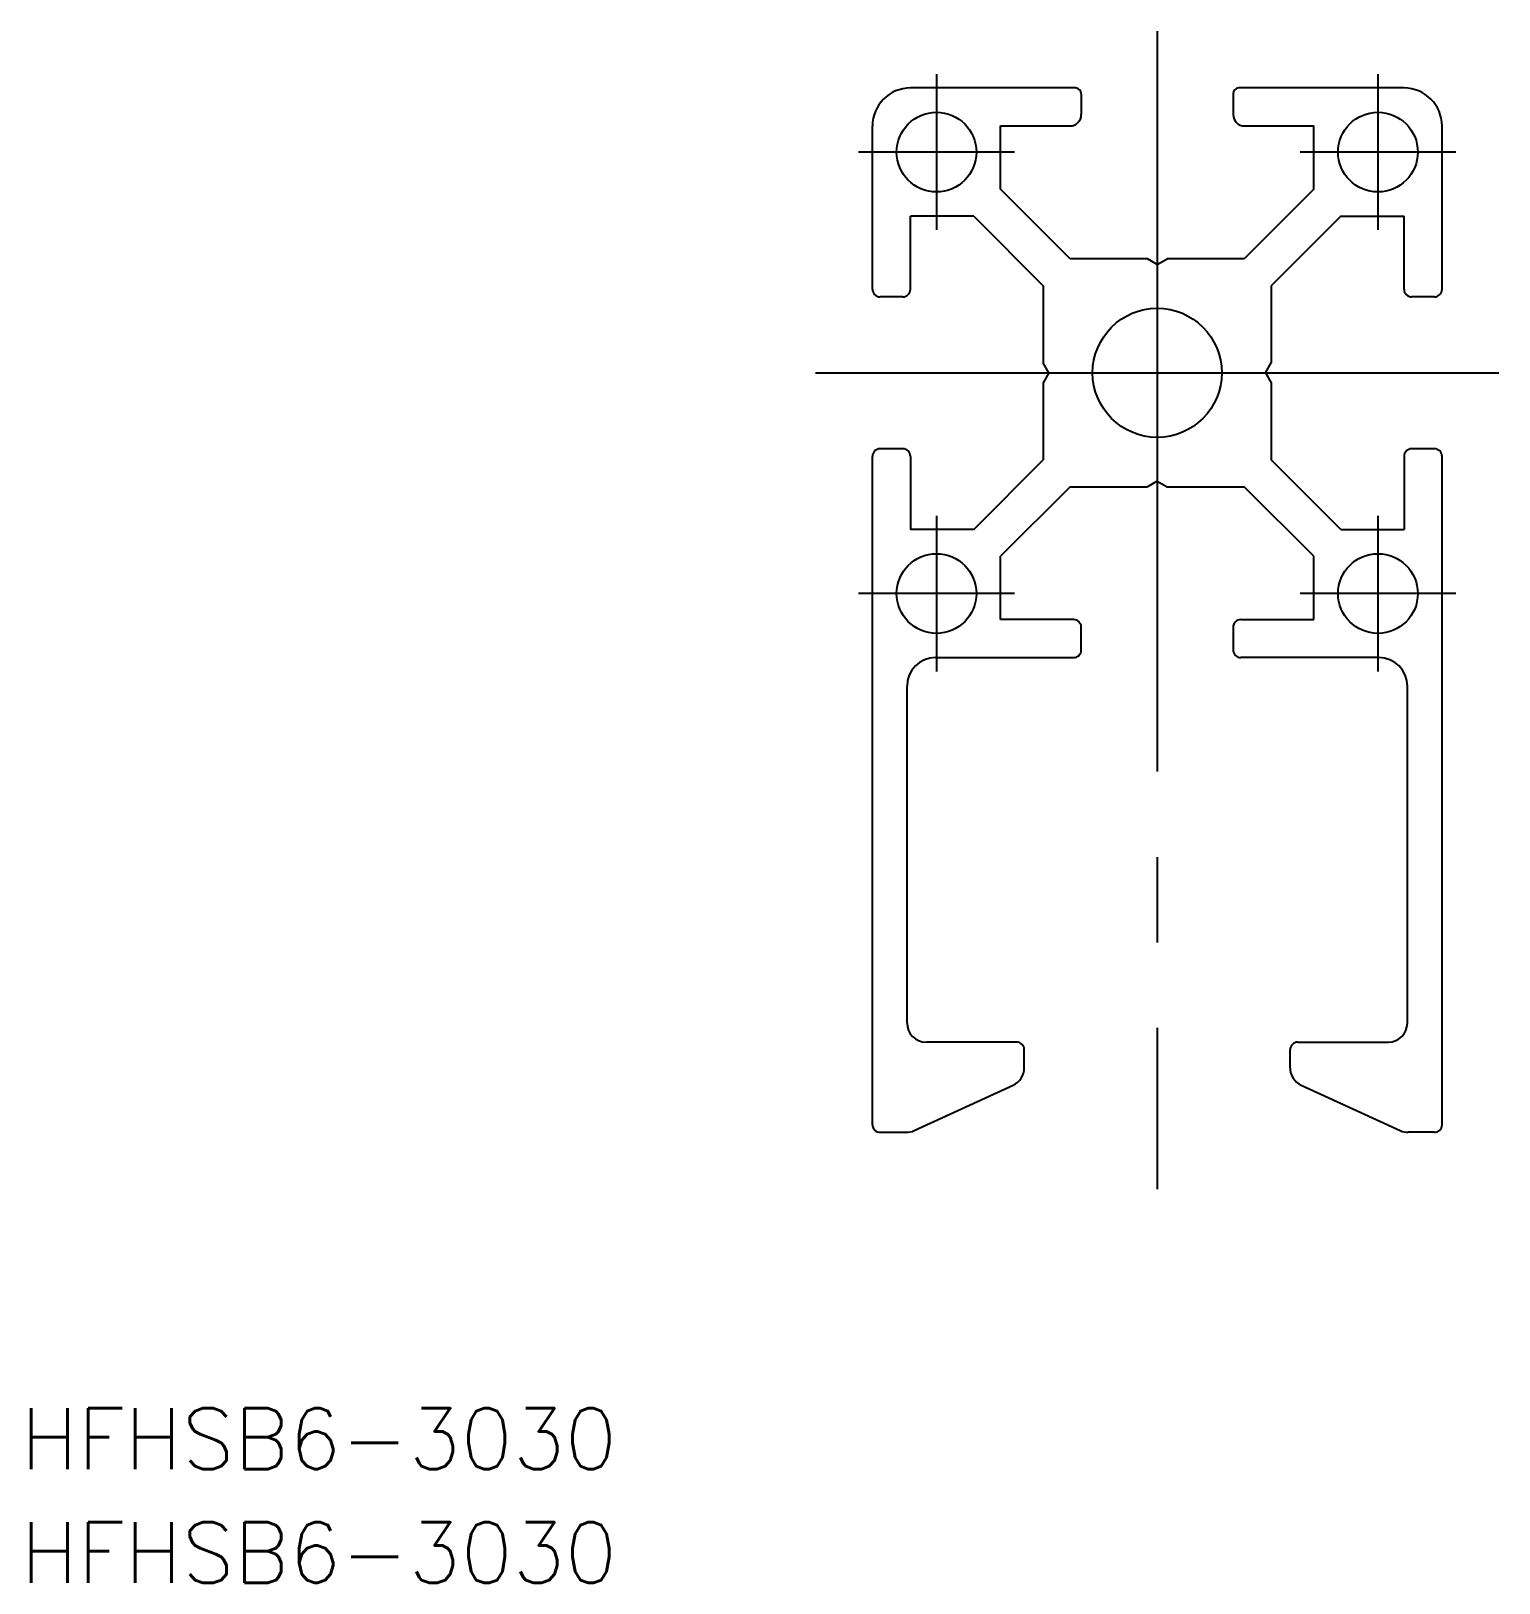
# Model space of a CAD drawing. Extents: x 489.9 to 567.2, y -466.7 to -385.
import ezdxf

# ---------------------------------------------------------------- set-up
doc = ezdxf.new("R2010")
doc.units = 0
doc.header["$LTSCALE"] = 3
doc.header["$MEASUREMENT"] = 0
doc.linetypes.add('CENTER', pattern=[17.5, 13, -1.5, 1.5, -1.5])
doc.layers.get('0').update_dxf_attribs({"linetype": 'CONTINUOUS'})
doc.layers.add('CENTER', color=1, linetype='CENTER')
doc.styles.get("Standard").update_dxf_attribs({"font": 'txt.shx', "bigfont": 'extfont2.shx'})

msp = doc.modelspace()

# ---------------------------------------------------------------- linework, layer by layer
for p, q in [((544.946, -388.003), (536.246, -388.003)), ((562.246, -388.003), (553.546, -388.003)), ((545.246, -388.303), (545.246, -389.403)), ((553.246, -388.303), (553.246, -389.403)), ((534.246, -398.603), (534.246, -390.003)), ((540.996, -393.339), (540.996, -390.003)), ((540.996, -390.003), (544.646, -390.003)), ((553.846, -390.003), (557.496, -390.003)), ((557.496, -393.339), (557.496, -390.003)), ((564.246, -398.603), (564.246, -390.003)), ((544.66, -397.003), (540.996, -393.339)), ((557.496, -393.339), (553.831, -397.003)), ((539.581, -394.753), (536.246, -394.753)), ((536.246, -398.603), (536.246, -394.753)), ((539.581, -394.753), (543.246, -398.417)), ((558.91, -394.753), (555.246, -398.417)), ((558.91, -394.753), (562.246, -394.753)), ((562.246, -398.603), (562.246, -394.753)), ((548.726, -397.003), (544.66, -397.003)), ((549.246, -397.303), (548.726, -397.003)), ((549.246, -397.303), (549.765, -397.003)), ((553.831, -397.003), (549.765, -397.003)), ((543.246, -398.417), (543.246, -402.484)), ((555.246, -398.417), (555.246, -402.484)), ((535.846, -399.003), (534.646, -399.003)), ((563.846, -399.003), (562.646, -399.003)), ((543.546, -403.003), (543.246, -402.484)), ((554.946, -403.003), (555.246, -402.484)), ((543.546, -403.003), (543.246, -403.523)), ((543.246, -403.523), (543.246, -407.589)), ((554.946, -403.003), (555.246, -403.523)), ((555.246, -403.523), (555.246, -407.589)), ((535.846, -407.003), (534.646, -407.003)), ((563.846, -407.003), (562.646, -407.003)), ((534.246, -442.603), (534.246, -407.403)), ((536.246, -407.403), (536.246, -411.253)), ((539.581, -411.253), (543.246, -407.589)), ((558.91, -411.253), (555.246, -407.589)), ((562.246, -407.403), (562.246, -411.253)), ((564.246, -442.603), (564.246, -407.403)), ((544.66, -409.003), (540.996, -412.667)), ((544.66, -409.003), (548.726, -409.003)), ((549.246, -408.703), (548.726, -409.003)), ((549.246, -408.703), (549.765, -409.003)), ((549.765, -409.003), (553.831, -409.003)), ((557.496, -412.667), (553.831, -409.003)), ((539.581, -411.253), (536.246, -411.253)), ((558.91, -411.253), (562.246, -411.253)), ((540.996, -416.003), (540.996, -412.667)), ((557.496, -416.003), (557.496, -412.667)), ((544.846, -416.003), (540.996, -416.003)), ((553.646, -416.003), (557.496, -416.003)), ((545.246, -417.603), (545.246, -416.403)), ((553.246, -416.403), (553.246, -417.603)), ((537.571, -418.003), (544.846, -418.003)), ((560.921, -418.003), (553.646, -418.003)), ((536.071, -437.253), (536.071, -419.503)), ((562.421, -437.253), (562.421, -419.503)), ((541.846, -438.253), (537.071, -438.253)), ((542.246, -439.611), (542.246, -438.653)), ((556.246, -439.611), (556.246, -438.653)), ((556.646, -438.253), (561.421, -438.253)), ((536.444, -442.912), (541.662, -440.521)), ((556.829, -440.521), (562.047, -442.912)), ((534.646, -443.003), (536.027, -443.003)), ((563.846, -443.003), (562.464, -443.003))]:
    msp.add_line(p, q)
at = {"color": 1}
msp.add_line((557.459, -416.003), (557.496, -415.966), dxfattribs=at)
for centre, radius in [((537.621, -391.378), 2.1), ((560.871, -391.378), 2.1), ((549.246, -403.003), 3.4), ((537.621, -414.628), 2.1), ((560.871, -414.628), 2.1)]:
    msp.add_circle(centre, radius)
for centre, radius, start, end in [((536.246, -390.003), 2, 90, 180), ((544.946, -388.303), 0.3, 0, 90), ((553.546, -388.303), 0.3, 90, 180), ((562.246, -390.003), 2, 0, 90), ((544.646, -389.403), 0.6, 270, 0), ((553.846, -389.403), 0.6, 180, 270), ((534.646, -398.603), 0.4, 180, 270), ((535.846, -398.603), 0.4, 270, 0), ((562.646, -398.603), 0.4, 180, 270), ((563.846, -398.603), 0.4, 270, 0), ((534.646, -407.403), 0.4, 90, 180), ((535.846, -407.403), 0.4, 0, 90), ((562.646, -407.403), 0.4, 90, 180), ((563.846, -407.403), 0.4, 0, 90), ((544.846, -416.403), 0.4, 0, 90), ((553.646, -416.403), 0.4, 90, 180), ((544.846, -417.603), 0.4, 270, 0), ((553.646, -417.603), 0.4, 180, 270), ((537.571, -419.503), 1.5, 90, 180), ((560.921, -419.503), 1.5, 0, 90), ((537.071, -437.253), 1, 180, 270), ((561.421, -437.253), 1, 270, 0), ((541.846, -438.653), 0.4, 0, 90), ((556.646, -438.653), 0.4, 90, 180), ((541.246, -439.611), 1, 294.62357, 0), ((557.246, -439.611), 1, 180, 245.37643), ((534.646, -442.603), 0.4, 180, 270), ((536.027, -442.003), 1, 270, 294.62357), ((562.464, -442.003), 1, 245.37643, 270), ((563.846, -442.603), 0.4, 270, 0)]:
    msp.add_arc(centre, radius, start, end)
at = {"layer": 'CENTER', "color": 1, "linetype": 'CENTER'}
for p, q in [((549.246, -385.003), (549.246, -446.003)), ((537.621, -387.278), (537.621, -395.478)), ((560.871, -387.278), (560.871, -395.478)), ((541.721, -391.378), (533.521, -391.378)), ((564.971, -391.378), (556.771, -391.378)), ((531.246, -403.003), (567.246, -403.003)), ((537.621, -410.528), (537.621, -418.728)), ((560.871, -410.528), (560.871, -418.728)), ((541.721, -414.628), (533.521, -414.628)), ((564.971, -414.628), (556.771, -414.628))]:
    msp.add_line(p, q, dxfattribs=at)

# ---------------------------------------------------------------- texts
at = {"color": 7, "linetype": 'Continuous'}
for p in [(489.383, -460.736), (489.383, -466.736)]:
    msp.add_text('HFHSB6-3030', height=3.2, dxfattribs=at).set_placement(p)

doc.saveas('drawing.dxf')
